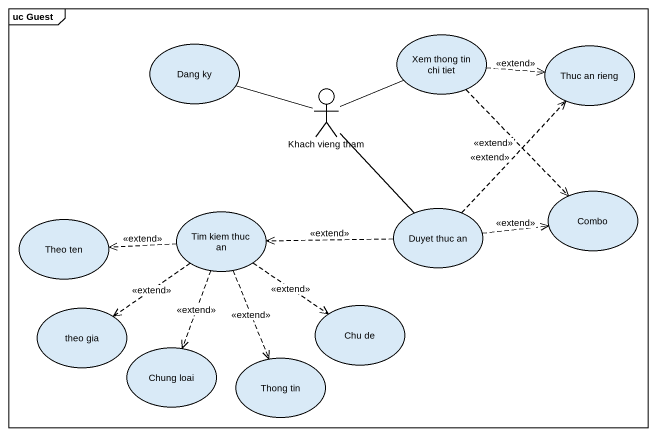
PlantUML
@startuml
mainframe uc Guest
usecase "Dang ky" as Dang_ky
usecase "Xem thong tin chi tiet" as Xem_thong_tin_chi_tiet
usecase "Thuc an rieng" as Thuc_an_rieng
actor "Khach vieng tham" as Khach_vieng_tham
usecase "Duyet thuc an" as Duyet_thuc_an
usecase Combo
usecase "Theo ten" as Theo_ten
usecase "Tim kiem thuc an" as Tim_kiem_thuc_an
usecase "theo gia" as theo_gia
usecase "Chu de" as Chu_de
usecase "Chung loai" as Chung_loai
usecase "Thong tin" as Thong_tin
Dang_ky -right- Khach_vieng_tham
Xem_thong_tin_chi_tiet .right.> Thuc_an_rieng : <<extend>>
Xem_thong_tin_chi_tiet -left- Khach_vieng_tham
Xem_thong_tin_chi_tiet ..> Combo : <<extend>>
Duyet_thuc_an .up.> Thuc_an_rieng : <<extend>>
Duyet_thuc_an -up- Khach_vieng_tham
Duyet_thuc_an .right.> Combo : <<extend>>
Duyet_thuc_an .left.> Tim_kiem_thuc_an : <<extend>>
Tim_kiem_thuc_an .left.> Theo_ten : <<extend>>
Tim_kiem_thuc_an ..> theo_gia : <<extend>>
Tim_kiem_thuc_an ..> Chu_de : <<extend>>
Tim_kiem_thuc_an ..> Chung_loai : <<extend>>
Tim_kiem_thuc_an ..> Thong_tin : <<extend>>
@enduml
